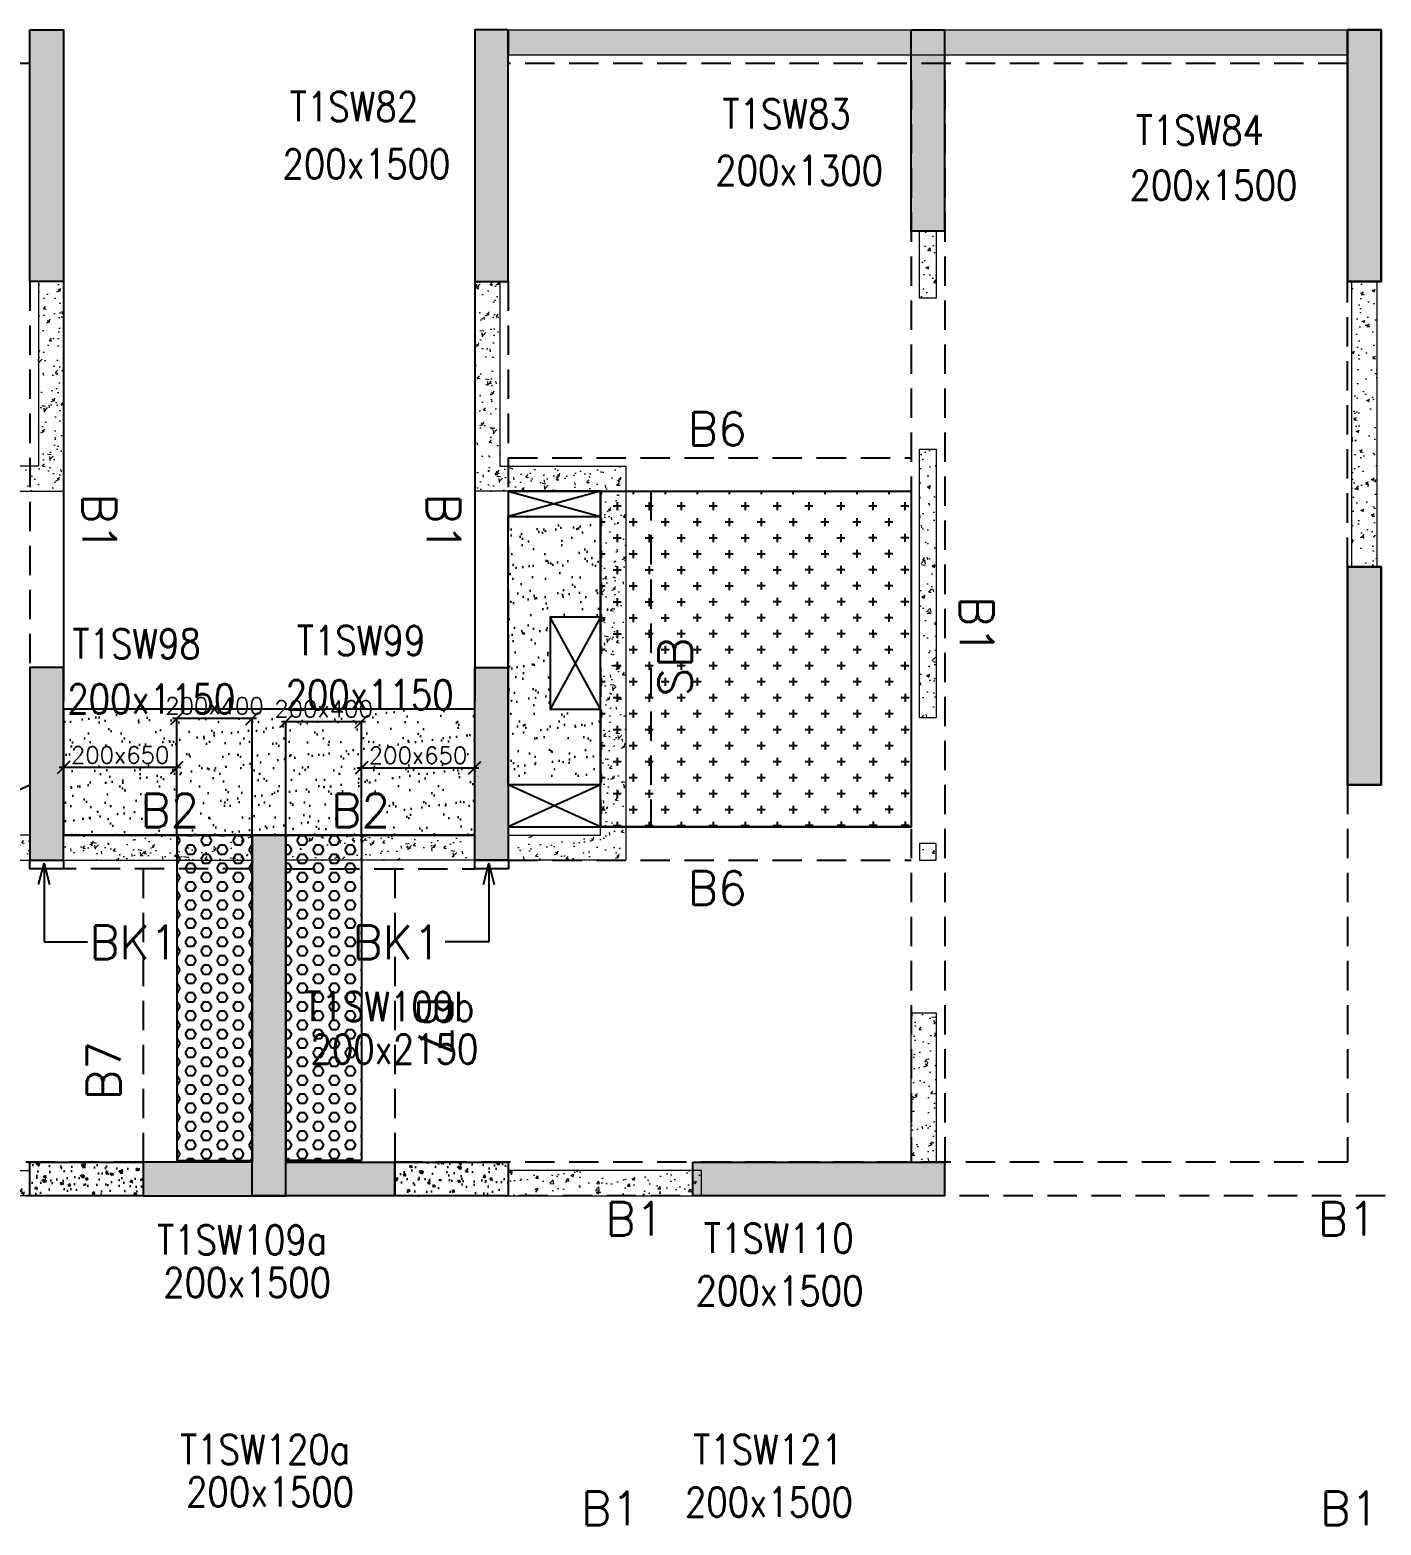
# Model space of a CAD drawing. Header units: millimetres. Extents: x 1078357 to 2594950, y -4969473 to -4636555.
# Drawn here: x 2215280 to 2223330, y -4667065 to -4658153 of the extents above; entities that cross this region are included whole.
import ezdxf

# ---------------------------------------------------------------- set-up
doc = ezdxf.new("R2010")
doc.units = ezdxf.units.MM
doc.header["$PDMODE"] = 35
for name, pattern in [('CONTINOUS', [0]), ('HIDDEN', [0.375, 0.25, -0.125]), ('New Retail block$0$CONTINOUS', [0])]:
    doc.linetypes.add(name, pattern=pattern)
doc.layers.get('0').update_dxf_attribs({"lineweight": 0})
doc.layers.get('Defpoints').update_dxf_attribs({"lineweight": 0})
for name, color, linetype, lineweight in [('A-_ANOTDIMA_D-', 6, 'Continuous', 13), ('COL. NO.', 30, 'Continuous', 25), ('COL. SIZE', 7, 'Continuous', 25), ('DIM', 9, 'Continuous', 25), ('HATCH', 8, 'Continuous', 30), ('RCC UPSTAND', 43, 'Continuous', 30), ('S-NON STR RCC WALL', 8, 'Continuous', 0)]:
    doc.layers.add(name, color=color, linetype=linetype, lineweight=lineweight)
for name, color, linetype in [('B-200x325', 201, 'HIDDEN'), ('B-200x375', 41, 'HIDDEN'), ('B-200x650', 241, 'HIDDEN'), ('B-300xSLAB THK.', 151, 'Continuous'), ('BK1-200x650', 241, 'HIDDEN'), ('DC BEAM NO.', 7, 'Continuous'), ('DROP SLAB', 8, 'Continuous'), ('NON STR. RCC WALL', 6, 'Continuous'), ('S-COLUMN_SHEAR WALL', 1, 'Continuous'), ('S-PROJECTION', 54, 'New Retail block$0$CONTINOUS'), ('SLAB FOLD', 8, 'Continuous')]:
    doc.layers.add(name, color=color, linetype=linetype)
doc.styles.add('Roman', font='romans')
doc.styles.add('ROMANS', font='romans.shx', dxfattribs={"width": 0.85})
doc.dimstyles.new('HARESH', dxfattribs={"dimtxt": 150, "dimasz": 75, "dimexe": 0, "dimexo": 0, "dimgap": 25, "dimtad": 1, "dimdec": 0, "dimdsep": 46, "dimtxsty": 'Roman', "dimblk": 'OBLIQUE', "dimcen": 225, "dimdle": 25, "dimclrd": 2, "dimclre": 2, "dimclrt": 7, "dimadec": 8, "dimazin": 1, "dimtfac": 1, "dimtdec": 0, "dimtmove": 0, "dimatfit": 0, "dimfxl": 1, "dimlwd": -1, "dimlwe": -1, "dimarcsym": 0})
pattern_1 = [(50, (-4174040.86, 23111537.25), (182.184669, -15.9390855), [19.05, -209.55]), (355, (-4174040.86, 23111537.25), (-35.2434214, 191.0568452), [15.24, -167.6405842]), (100.4514447, (-4174025.68, 23111535.92), (146.9412471, 175.1177519), [16.1900088, -178.0902446]), (46.1842, (-4174040.86, 23111588.05), (271.0790409, -42.042328), [28.575, -314.325]), (96.6355576, (-4174018.27, 23111584.54), (237.404134, 247.4261246), [24.2850231, -267.1356082]), (351.1841512, (-4174040.86, 23111588.05), (237.404134, 247.4261246), [22.859967, -251.459732]), (21, (-4174015.46, 23111575.35), (151.6143913, -102.2651982), [19.05, -209.55]), (326, (-4174015.46, 23111575.35), (61.8020283, 184.1879661), [15.24, -167.64]), (71.451445, (-4174002.83, 23111566.83), (213.4164193, 81.9227689), [16.1900088, -178.0899376]), (37.5, (-4174040.86, 23111537.25), (3.08860325, 84.55503887), [0, -165.608, 0, -170.18, 0, -168.275]), (7.5, (-4174040.86, 23111537.25), (66.8196625, 100.18057482), [0, -97.028, 0, -161.798, 0, -64.135]), (327.5, (-4174097.5, 23111537.25), (135.59059517, -5.728744), [0, -63.5, 0, -198.12, 0, -262.89]), (317.5, (-4174122.9, 23111537.25), (148.1291814, 25.42649103), [0, -82.55, 0, -131.572, 0, -186.69])]
pattern_2 = [(140, (-980045.37, -7202322.1), (12.550427, 143.4520365), [15, -165]), (85, (-980045.37, -7202322.1), (-150.438427, -27.7502667), [12, -132]), (190.4514445, (-980044.33, -7202310.14), (-137.887998, 115.7017693), [12.7480384, -140.2284224]), (136.1842, (-980085.37, -7202322.1), (33.103856, 213.448266), [22.5, -247.5]), (186.6356355, (-980082.61, -7202304.3), (-194.82372, 186.932389), [19.122068, -210.342752]), (81.184164, (-980085.37, -7202322.1), (-194.82372, 186.932389), [18, -198]), (111, (-980075.37, -7202302.1), (80.523778, 119.3814104), [15, -165]), (56, (-980075.37, -7202302.1), (-145.030009, 48.6630664), [12, -132]), (161.4514447, (-980068.66, -7202292.15), (-64.5062306, 168.0444753), [12.748038, -140.2284224]), (127.5, (-980045.37, -7202322.094), (-66.57877077, 2.43197106), [0, -130.4, 0, -134, 0, -132.5]), (97.5, (-980045.37, -7202322.094), (-78.8823424, 52.6139075), [0, -76.4, 0, -127.4, 0, -50.5]), (57.5, (-980045.37, -7202366.694), (4.51097435, 106.7644872), [0, -50, 0, -156, 0, -207]), (47.5, (-980045.37, -7202386.69), (-20.0209965, 116.6372339), [0, -65, 0, -103.6, 0, -147])]
pattern_3 = [(180, (2168054.783, -4476147.51), (-7e-15, -54.992613), [31.75, -63.5]), (300, (2168054.783, -4476147.51), (47.625, 27.496307), [31.75, -63.5]), (240, (2168023.033, -4476147.51), (47.625, -27.496307), [31.75, -63.5])]

# ---------------------------------------------------------------- blocks, each defined once
blk = doc.blocks.new('_Oblique')
at = {"color": 0, "linetype": 'ByBlock', "lineweight": -2}
blk.add_line((-0.5, -0.5), (0.5, 0.5), dxfattribs=at)
blk = doc.blocks.new('*D1600')
at = {"layer": 'Defpoints', "color": 0, "ltscale": 700, "transparency": 16777216}
for p in [(2216154.3, -4662257), (2216154.3, -4662952, 0), (2216604.4, -4662952, 0)]:
    blk.add_point(p, dxfattribs=at)
at = {"layer": 'DIM', "color": 2, "ltscale": 700, "transparency": 16777216}
for p, q in [((2216629.4, -4662257), (2216129.3, -4662257)), ((2216154.3, -4662952), (2216154.3, -4662257)), ((2216604.4, -4662952), (2216604.4, -4662257))]:
    blk.add_line(p, q, dxfattribs=at)
at = {"layer": 'DIM', "color": 2, "ltscale": 700, "transparency": 16777216, "xscale": 75, "yscale": 75, "zscale": 75, "rotation": 180}
blk.add_blockref('_Oblique', (2216154.3, -4662257), dxfattribs=at)
at = {"layer": 'DIM', "color": 2, "ltscale": 700, "transparency": 16777216, "xscale": 75, "yscale": 75, "zscale": 75}
blk.add_blockref('_Oblique', (2216604.4, -4662257), dxfattribs=at)
at = {"layer": 'DIM', "color": 7, "ltscale": 700, "transparency": 16777216, "insert": (2216379.4, -4662182), "char_height": 150, "attachment_point": 5, "style": 'Roman'}
blk.add_mtext('{\\H0.666667x;200x400}', dxfattribs=at)
blk = doc.blocks.new('*D1601')
at = {"layer": 'Defpoints', "color": 0, "ltscale": 700, "transparency": 16777216}
for p in [(2215479.6, -4662549.9), (2215479.6, -4662952, 0), (2216154.3, -4662952, 0)]:
    blk.add_point(p, dxfattribs=at)
at = {"layer": 'DIM', "color": 2, "ltscale": 700, "transparency": 16777216}
for p, q in [((2216179.3, -4662549.9), (2215454.6, -4662549.9)), ((2215479.6, -4662952), (2215479.6, -4662549.9)), ((2216154.3, -4662952), (2216154.3, -4662549.9))]:
    blk.add_line(p, q, dxfattribs=at)
at = {"layer": 'DIM', "color": 2, "ltscale": 700, "transparency": 16777216, "xscale": 75, "yscale": 75, "zscale": 75, "rotation": 180}
blk.add_blockref('_Oblique', (2215479.6, -4662549.9), dxfattribs=at)
at = {"layer": 'DIM', "color": 2, "ltscale": 700, "transparency": 16777216, "xscale": 75, "yscale": 75, "zscale": 75}
blk.add_blockref('_Oblique', (2216154.3, -4662549.9), dxfattribs=at)
at = {"layer": 'DIM', "color": 7, "ltscale": 700, "transparency": 16777216, "insert": (2215817, -4662474.9), "char_height": 150, "attachment_point": 5, "style": 'Roman'}
blk.add_mtext('{\\H0.666667x;200x650}', dxfattribs=at)
blk = doc.blocks.new('*D1602')
at = {"layer": 'Defpoints', "color": 0, "ltscale": 700, "transparency": 16777216}
for p in [(2217254.6, -4662275.2), (2216804.5, -4662952, 0), (2217254.6, -4662952, 0)]:
    blk.add_point(p, dxfattribs=at)
at = {"layer": 'DIM', "color": 2, "ltscale": 700, "transparency": 16777216}
for p, q in [((2216779.5, -4662275.2), (2217279.6, -4662275.2)), ((2216804.5, -4662952), (2216804.5, -4662275.2)), ((2217254.6, -4662952), (2217254.6, -4662275.2))]:
    blk.add_line(p, q, dxfattribs=at)
at = {"layer": 'DIM', "color": 2, "ltscale": 700, "transparency": 16777216, "xscale": 75, "yscale": 75, "zscale": 75, "rotation": 180}
blk.add_blockref('_Oblique', (2216804.5, -4662275.2), dxfattribs=at)
at = {"layer": 'DIM', "color": 2, "ltscale": 700, "transparency": 16777216, "xscale": 75, "yscale": 75, "zscale": 75}
blk.add_blockref('_Oblique', (2217254.6, -4662275.2), dxfattribs=at)
at = {"layer": 'DIM', "color": 7, "ltscale": 700, "transparency": 16777216, "insert": (2217029.5, -4662200.2), "char_height": 150, "attachment_point": 5, "style": 'Roman'}
blk.add_mtext('{\\H0.666667x;200x400}', dxfattribs=at)
blk = doc.blocks.new('*D1603')
at = {"layer": 'Defpoints', "color": 0, "ltscale": 700, "transparency": 16777216}
for p in [(2217929.5, -4662551.9), (2217254.6, -4662952, 0), (2217929.5, -4662952, 0)]:
    blk.add_point(p, dxfattribs=at)
at = {"layer": 'DIM', "color": 2, "ltscale": 700, "transparency": 16777216}
for p, q in [((2217229.6, -4662551.9), (2217954.5, -4662551.9)), ((2217254.6, -4662952), (2217254.6, -4662551.9)), ((2217929.5, -4662952), (2217929.5, -4662551.9))]:
    blk.add_line(p, q, dxfattribs=at)
at = {"layer": 'DIM', "color": 2, "ltscale": 700, "transparency": 16777216, "xscale": 75, "yscale": 75, "zscale": 75, "rotation": 180}
blk.add_blockref('_Oblique', (2217254.6, -4662551.9), dxfattribs=at)
at = {"layer": 'DIM', "color": 2, "ltscale": 700, "transparency": 16777216, "xscale": 75, "yscale": 75, "zscale": 75}
blk.add_blockref('_Oblique', (2217929.5, -4662551.9), dxfattribs=at)
at = {"layer": 'DIM', "color": 7, "ltscale": 700, "transparency": 16777216, "insert": (2217592, -4662476.9), "char_height": 150, "attachment_point": 5, "style": 'Roman'}
blk.add_mtext('{\\H0.666667x;200x650}', dxfattribs=at)
blk = doc.blocks.new('G$CD63B60BD')
at = {"layer": 'COL. NO.', "linetype": 'Continuous', "style": 'ROMANS', "width": 0.85}
for s, p in [('T1SW82', (51473.7, 15355.1, -320.4)), ('T1SW83', (54051.3, 15312.4, -320.4)), ('T1SW84', (56513, 15214, -320.4)), ('T1SW98', (50178.3, 12153.5, -320.4)), ('T1SW99', (51515.8, 12172.6, -320.4)), ('T1SW109b', (51560.1, 9990.9, -320.4)), ('T1SW109a', (50682.7, 8599.4, -320.4)), ('T1SW110', (53940.3, 8609.2, -320.4)), ('T1SW120a', (50819.1, 7351, -320.4)), ('T1SW121', (53876.8, 7350.6, -320.4))]:
    blk.add_text(s, height=175, dxfattribs=at).set_placement(p)
at = {"layer": 'COL. SIZE', "linetype": 'Continuous', "style": 'ROMANS', "width": 0.85}
for s, p in [('200x1500', (51429.5, 15013.4, -320.4)), ('200x1300', (54007.9, 14974.9, -320.4)), ('200x1500', (56476.2, 14886.5, -320.4)), ('200x1150', (50147.8, 11824.4, -320.4)), ('200x1150', (51448.7, 11849.2, -320.4)), ('200x2150', (51596.4, 9737.5, -320.4)), ('200x1500', (50719, 8346, -320.4)), ('200x1500', (53891.1, 8295.7, -320.4)), ('200x1500', (50855.3, 7097.7, -320.4)), ('200x1500', (53827.7, 7037.1, -320.4))]:
    blk.add_text(s, height=175, dxfattribs=at).set_placement(p)

msp = doc.modelspace()

# ---------------------------------------------------------------- hatches: boundary and pattern name
at = {"layer": 'DROP SLAB'}
h = msp.add_hatch(dxfattribs=at)
h.set_pattern_fill('CROSS', color=8, scale=15, angle=179.96921)
h.set_pattern_definition([(180.03079016, (-1099062.11, 9379553.9), (-95.1987999, -95.3011726), [47.625, -142.875]), (270.03079016, (-1099085.93, 9379577.7), (95.3011726, -95.1987999), [47.625, -142.875])])
h.paths.add_polyline_path([(2218679.6, -4660902.8), (2220529.6, -4660902.8), (2220529.6, -4662902.6), (2218679.6, -4662902.6)])
at = {"layer": 'HATCH'}
h = msp.add_hatch(dxfattribs=at)
h.set_pattern_fill('AR-SAND', color=8, scale=3, angle=179.97015)
h.set_pattern_definition([(37.47015413, (-2816753.36, 18697456.11), (-4.72361136, 146.8264517), [0, -115.824, 0, -129.54, 0, -123.825]), (7.4701541, (-2816753.36, 18697456.11), (134.9689868, 214.9772528), [0, -62.484, 0, -104.394, 0, -40.005]), (327.4701541, (-2816847.09, 18697456.16), (237.2979035, 0.3075449), [0, -38.1, 0, -137.16, 0, -179.07]), (317.4701541, (-2816847.09, 18697456.16), (229.1017424, 66.759465), [0, -19.05, 0, -89.916, 0, -102.87])])
h.paths.add_polyline_path([(2218129.6, -4661052.5), (2218679.6, -4661052.5), (2218679.6, -4661652.5), (2218379.6, -4661652.5), (2218379.6, -4662202.5), (2218679.6, -4662202.5), (2218679.6, -4662652.5), (2218129.6, -4662652.5)])
h = msp.add_hatch(dxfattribs=at)
h.set_pattern_fill('AR-SAND', color=8, scale=3, angle=179.97015)
h.set_pattern_definition([(37.4701541, (-1806328.33, 14013386.87), (-4.72361136, 146.8264517), [0, -115.824, 0, -129.54, 0, -123.825]), (7.4701541, (-1806328.33, 14013386.87), (134.9689868, 214.9772528), [0, -62.484, 0, -104.394, 0, -40.005]), (327.4701541, (-1806422.05, 14013386.92), (237.2979035, 0.3075449), [0, -38.1, 0, -137.16, 0, -179.07]), (317.4701541, (-1806422.05, 14013386.92), (229.1017424, 66.759465), [0, -19.05, 0, -89.916, 0, -102.87])])
h.paths.add_polyline_path([(2217929.6, -4662202.5), (2215479.6, -4662202.5), (2215479.9, -4662952.5), (2217929.9, -4662952.5)])
h = msp.add_hatch(dxfattribs=at)
h.set_pattern_fill('AR-SAND', color=8, scale=3, angle=179.97015)
h.set_pattern_definition([(37.4701541, (-1806328.23, 14013386.87), (-4.72361136, 146.8264517), [0, -115.824, 0, -129.54, 0, -123.825]), (7.4701541, (-1806328.23, 14013386.87), (134.9689868, 214.9772528), [0, -62.484, 0, -104.394, 0, -40.005]), (327.4701541, (-1806421.95, 14013386.92), (237.2979035, 0.3075449), [0, -38.1, 0, -137.16, 0, -179.07]), (317.4701541, (-1806421.95, 14013386.92), (229.1017424, 66.759465), [0, -19.05, 0, -89.916, 0, -102.87])])
h.paths.add_polyline_path([(2217930, -4662352.5), (2215480, -4662352.5), (2215480, -4662952.5), (2217930, -4662952.5)])
at = {"layer": 'RCC UPSTAND'}
h = msp.add_hatch(dxfattribs=at)
h.set_pattern_fill('AR-CONC', color=8, scale=20, angle=90)
h.set_pattern_definition(pattern_2)
h.paths.add_polyline_path([(2215279.6, -4664902.5), (2215954.6, -4664902.5), (2215954.6, -4665102.4), (2215279.6, -4665102.4)])
h = msp.add_hatch(dxfattribs=at)
h.set_pattern_fill('AR-CONC', color=8, scale=20, angle=90)
h.set_pattern_definition(pattern_2)
h.paths.add_polyline_path([(2217454.6, -4664902.4), (2218129.6, -4664902.4), (2218129.6, -4665102.4), (2217454.6, -4665102.4)])
at = {"layer": 'S-COLUMN_SHEAR WALL', "lineweight": 25}
h = msp.add_hatch(color=1, dxfattribs=at)
h.dxf.hatch_style = 1
h.paths.add_polyline_path([(2215279.6, -4658152.6), (2215479.6, -4658152.6), (2215479.6, -4659652.5), (2215279.6, -4659652.5)])
at = {"layer": 'S-COLUMN_SHEAR WALL', "lineweight": 25, "extrusion": (1.00316e-06, 1.91639e-11, 1)}
h = msp.add_hatch(color=1, dxfattribs=at)
h.dxf.hatch_style = 1
h.paths.add_polyline_path([(2218129.6, -4658152.6), (2217929.6, -4658152.6), (2217929.6, -4659652.5), (2218129.6, -4659652.5)])
at = {"layer": 'S-COLUMN_SHEAR WALL', "lineweight": 25}
h = msp.add_hatch(color=1, dxfattribs=at)
h.dxf.hatch_style = 1
h.paths.add_polyline_path([(2220529.6, -4659352.6), (2220729.6, -4659352.6), (2220729.6, -4658152.6), (2220529.6, -4658152.6)])
at = {"layer": 'S-COLUMN_SHEAR WALL', "lineweight": 25, "extrusion": (-1.00316e-06, 2.11765e-11, 1)}
h = msp.add_hatch(color=1, dxfattribs=at)
h.dxf.hatch_style = 1
h.paths.add_polyline_path([(2223129.6, -4658152.6), (2223329.6, -4658152.6), (2223329.6, -4659652.5), (2223129.6, -4659652.5)])
at = {"layer": 'S-COLUMN_SHEAR WALL', "lineweight": 25, "extrusion": (1.00316e-06, 1.91639e-11, 1)}
h = msp.add_hatch(color=1, dxfattribs=at)
h.dxf.hatch_style = 1
h.paths.add_polyline_path([(2223329.6, -4658152.6), (2223129.6, -4658152.6), (2223129.6, -4659652.5), (2223329.6, -4659652.5)])
at = {"layer": 'S-COLUMN_SHEAR WALL', "lineweight": 25, "extrusion": (-1.00316e-06, 2.11765e-11, 1)}
h = msp.add_hatch(color=1, dxfattribs=at)
h.dxf.hatch_style = 1
h.paths.add_polyline_path([(2223129.6, -4662652.5), (2223329.6, -4662652.5), (2223329.6, -4661352.5), (2223129.6, -4661352.5)])
at = {"layer": 'S-COLUMN_SHEAR WALL', "lineweight": 25, "extrusion": (1.00316e-06, 1.91639e-11, 1)}
h = msp.add_hatch(color=1, dxfattribs=at)
h.dxf.hatch_style = 1
h.paths.add_polyline_path([(2223329.6, -4662652.5), (2223129.6, -4662652.5), (2223129.6, -4661352.5), (2223329.6, -4661352.5)])
at = {"layer": 'S-COLUMN_SHEAR WALL', "lineweight": 25}
h = msp.add_hatch(color=1, dxfattribs=at)
h.dxf.hatch_style = 1
h.paths.add_polyline_path([(2215279.6, -4663102.6), (2215479.6, -4663102.6), (2215479.6, -4661952.6), (2215279.6, -4661952.6)])
at = {"layer": 'S-COLUMN_SHEAR WALL', "lineweight": 25, "extrusion": (1.00316e-06, 1.91639e-11, 1)}
h = msp.add_hatch(color=1, dxfattribs=at)
h.dxf.hatch_style = 1
h.paths.add_polyline_path([(2218129.6, -4663102.6), (2217929.6, -4663102.6), (2217929.6, -4661952.5), (2218129.6, -4661952.5)])
at = {"layer": 'S-COLUMN_SHEAR WALL', "lineweight": 25}
h = msp.add_hatch(color=1, dxfattribs=at)
h.dxf.hatch_style = 1
h.paths.add_polyline_path([(2216604.6, -4664902.6), (2215954.6, -4664902.6), (2215954.6, -4665102.6), (2216804.6, -4665102.6), (2216804.6, -4662952.6), (2216604.6, -4662952.6)])
at = {"layer": 'S-COLUMN_SHEAR WALL', "lineweight": 25, "extrusion": (1.00316e-06, 1.91639e-11, 1)}
h = msp.add_hatch(color=1, dxfattribs=at)
h.dxf.hatch_style = 1
h.paths.add_polyline_path([(2216804.6, -4664902.6), (2217454.6, -4664902.6), (2217454.6, -4665102.6), (2216604.6, -4665102.6), (2216604.6, -4662952.6), (2216804.6, -4662952.6)])
at = {"layer": 'S-COLUMN_SHEAR WALL', "lineweight": 25}
h = msp.add_hatch(color=1, dxfattribs=at)
h.dxf.hatch_style = 1
h.paths.add_polyline_path([(2219229.6, -4664902.5), (2220729.6, -4664902.5), (2220729.6, -4665102.5), (2219229.6, -4665102.5)])
at = {"layer": 'S-NON STR RCC WALL'}
h = msp.add_hatch(dxfattribs=at)
h.set_pattern_fill('AR-CONC', color=256, angle=180)
h.set_pattern_definition([(50, (-5271265.58, 27795556.43), (182.184669, -15.93908554), [19.05, -209.55]), (355, (-5271265.58, 27795556.43), (-35.2434214, 191.0568452), [15.24, -167.6405842]), (100.4514447, (-5271250.4, 27795555.1), (146.9412471, 175.1177519), [16.1900088, -178.0902446]), (46.1842, (-5271265.58, 27795607.23), (271.0790409, -42.042328), [28.575, -314.325]), (96.6355576, (-5271242.99, 27795603.73), (237.404134, 247.4261246), [24.2850231, -267.1356082]), (351.1841512, (-5271265.58, 27795607.23), (237.404134, 247.4261246), [22.859967, -251.459732]), (21, (-5271240.18, 27795594.53), (151.6143913, -102.2651982), [19.05, -209.55]), (326, (-5271240.18, 27795594.53), (61.8020283, 184.1879661), [15.24, -167.64]), (71.451445, (-5271227.54, 27795586.01), (213.4164193, 81.9227689), [16.1900088, -178.0899376]), (37.5, (-5271265.576, 27795556.434), (3.08860325, 84.55503887), [0, -165.608, 0, -170.18, 0, -168.275]), (7.5, (-5271265.58, 27795556.43), (66.8196625, 100.18057482), [0, -97.028, 0, -161.798, 0, -64.135]), (327.5, (-5271322.22, 27795556.434), (135.59059517, -5.72874399), [0, -63.5, 0, -198.12, 0, -262.89]), (317.5, (-5271347.62, 27795556.43), (148.1291814, 25.42649103), [0, -82.55, 0, -131.572, 0, -186.69])])
h.paths.add_polyline_path([(2218133, -4658152.5), (2223130, -4658152.5), (2223130, -4658302.5), (2218133, -4658302.5)])
h = msp.add_hatch(dxfattribs=at)
h.set_pattern_fill('AR-CONC', color=256, angle=180)
h.set_pattern_definition([(50, (2220642.86, -4892742.91), (182.18467, -15.93909), [19.05, -209.55]), (355, (2220642.86, -4892742.91), (-35.24342, 191.05685), [15.24, -167.64058]), (100.451445, (2220658.04, -4892744.24), (146.94125, 175.11775), [16.19001, -178.09024]), (46.1842, (2220642.86, -4892692.11), (271.07904, -42.04233), [28.575, -314.325]), (96.63556, (2220665.45, -4892695.62), (237.40413, 247.42612), [24.28502, -267.1356]), (351.18415, (2220642.86, -4892692.1), (237.40413, 247.42612), [22.85997, -251.45973]), (21, (2220668.26, -4892704.81), (151.61439, -102.2652), [19.05, -209.55]), (326, (2220668.26, -4892704.81), (61.80203, 184.18797), [15.24, -167.64]), (71.451445, (2220680.9, -4892713.33), (213.41642, 81.92277), [16.19001, -178.08994]), (37.5, (2220642.86, -4892742.91), (3.088603, 84.555039), [0, -165.608, 0, -170.18, 0, -168.275]), (7.5, (2220642.86, -4892742.91), (66.819663, 100.180575), [0, -97.028, 0, -161.798, 0, -64.135]), (327.5, (2220586.22, -4892742.91), (135.590595, -5.728744), [0, -63.5, 0, -198.12, 0, -262.89]), (317.5, (2220560.82, -4892742.91), (148.12918, 25.42649), [0, -82.55, 0, -131.572, 0, -186.69])])
h.paths.add_polyline_path([(2220580, -4659352.5), (2220680, -4659352.5), (2220680, -4659752.5), (2220580, -4659752.5)])
h = msp.add_hatch(dxfattribs=at)
h.set_pattern_fill('AR-CONC', color=256)
h.set_pattern_definition(pattern_1)
h.paths.add_polyline_path([(2214580, -4660752.5), (2214580, -4663102.5), (2215280, -4663102.5), (2215280, -4662952.5), (2214730, -4662952.5), (2214730, -4660902.5), (2215480, -4660902.5), (2215480, -4659652.5), (2215330, -4659652.5), (2215330, -4660752.5)])
h = msp.add_hatch(dxfattribs=at)
h.set_pattern_fill('AR-CONC', color=256, angle=180)
h.set_pattern_definition(pattern_1)
h.paths.add_polyline_path([(2218830, -4660752.5), (2218830, -4663102.5), (2218130, -4663102.5), (2218130, -4662952.5), (2218680, -4662952.5), (2218680, -4660902.5), (2217930, -4660902.5), (2217930, -4659652.5), (2218080, -4659652.5), (2218080, -4660752.5)])
at = {"layer": 'S-NON STR RCC WALL', "ltscale": 700}
h = msp.add_hatch(dxfattribs=at)
h.set_pattern_fill('AR-CONC', color=256)
h.set_pattern_definition([(50, (1090038.52, -208440.15), (182.184669, -15.9390855), [19.05, -209.55]), (355, (1090038.52, -208440.15), (-35.2434214, 191.056845), [15.24, -167.640584]), (100.4514447, (1090053.7, -208441.48), (146.941247, 175.117752), [16.190009, -178.0902446]), (46.1842, (1090038.52, -208389.35), (271.079041, -42.042328), [28.575, -314.325]), (96.6355576, (1090061.1, -208392.86), (237.404134, 247.426125), [24.285023, -267.135608]), (351.184151, (1090038.52, -208389.35), (237.404134, 247.426125), [22.859967, -251.459732]), (21, (1090063.92, -208402.05), (151.6143913, -102.265198), [19.05, -209.55]), (326, (1090063.92, -208402.05), (61.802028, 184.187966), [15.24, -167.64]), (71.451445, (1090076.56, -208410.57), (213.416419, 81.922769), [16.190009, -178.0899376]), (37.5, (1090038.52, -208440.15), (3.08860325, 84.5550389), [0, -165.608, 0, -170.18, 0, -168.275]), (7.5, (1090038.52, -208440.15), (66.8196625, 100.1805748), [0, -97.028, 0, -161.798, 0, -64.135]), (327.5, (1089981.88, -208440.15), (135.5905952, -5.728744), [0, -63.5, 0, -198.12, 0, -262.89]), (317.5, (1089956.48, -208440.15), (148.1291814, 25.426491), [0, -82.55, 0, -131.572, 0, -186.69])])
h.paths.add_polyline_path([(2223155, -4659652.5), (2223305, -4659652.5), (2223305, -4661352.5), (2223155, -4661352.5)])
at = {"layer": 'S-NON STR RCC WALL'}
h = msp.add_hatch(dxfattribs=at)
h.set_pattern_fill('AR-CONC', color=256, angle=180)
h.set_pattern_definition([(50, (3317867.57, -9576762.1), (182.184669, -15.9390855), [19.05, -209.55]), (355, (3317867.57, -9576762.1), (-35.2434214, 191.056845), [15.24, -167.640584]), (100.4514447, (3317882.76, -9576763.43), (146.941247, 175.117752), [16.190009, -178.0902446]), (46.1842, (3317867.57, -9576711.3), (271.079041, -42.042328), [28.575, -314.325]), (96.6355576, (3317890.16, -9576714.8), (237.404134, 247.426125), [24.285023, -267.135608]), (351.184151, (3317867.57, -9576711.3), (237.404134, 247.426125), [22.859967, -251.459732]), (21, (3317892.97, -9576724), (151.6143913, -102.265198), [19.05, -209.55]), (326, (3317892.97, -9576724), (61.802028, 184.187966), [15.24, -167.64]), (71.451445, (3317905.61, -9576732.52), (213.416419, 81.922769), [16.190009, -178.0899376]), (37.5, (3317867.575, -9576762.1), (3.08860325, 84.5550389), [0, -165.608, 0, -170.18, 0, -168.275]), (7.5, (3317867.575, -9576762.1), (66.8196625, 100.1805748), [0, -97.028, 0, -161.798, 0, -64.135]), (327.5, (3317810.93, -9576762.1), (135.5905952, -5.728744), [0, -63.5, 0, -198.12, 0, -262.89]), (317.5, (3317785.53, -9576762.1), (148.1291814, 25.426491), [0, -82.55, 0, -131.572, 0, -186.69])])
h.paths.add_polyline_path([(2220580, -4660652.5), (2220680, -4660652.5), (2220680, -4662252.5), (2220580, -4662252.5)])
h = msp.add_hatch(dxfattribs=at)
h.set_pattern_fill('AR-CONC', color=256)
h.set_pattern_definition(pattern_1)
h.paths.add_polyline_path([(2216605, -4662952.5), (2215480, -4662952.5), (2215480, -4663102.5), (2216605, -4663102.5)])
h = msp.add_hatch(dxfattribs=at)
h.set_pattern_fill('AR-CONC', color=256, angle=180)
h.set_pattern_definition(pattern_1)
h.paths.add_polyline_path([(2216805, -4662952.5), (2217930, -4662952.5), (2217930, -4663102.5), (2216805, -4663102.5)])
h = msp.add_hatch(dxfattribs=at)
h.set_pattern_fill('AR-CONC', color=256, angle=180)
h.set_pattern_definition([(50, (3317854.36, -9578126.76), (182.184669, -15.9390855), [19.05, -209.55]), (355, (3317854.36, -9578126.76), (-35.2434214, 191.056845), [15.24, -167.640584]), (100.4514447, (3317869.54, -9578128.1), (146.941247, 175.117752), [16.190009, -178.0902446]), (46.1842, (3317854.36, -9578075.96), (271.079041, -42.042328), [28.575, -314.325]), (96.6355576, (3317876.95, -9578079.47), (237.404134, 247.426125), [24.285023, -267.135608]), (351.184151, (3317854.36, -9578075.96), (237.404134, 247.426125), [22.859967, -251.459732]), (21, (3317879.76, -9578088.66), (151.6143913, -102.265198), [19.05, -209.55]), (326, (3317879.76, -9578088.66), (61.802028, 184.187966), [15.24, -167.64]), (71.451445, (3317892.4, -9578097.19), (213.416419, 81.922769), [16.190009, -178.0899376]), (37.5, (3317854.36, -9578126.765), (3.08860325, 84.5550389), [0, -165.608, 0, -170.18, 0, -168.275]), (7.5, (3317854.36, -9578126.765), (66.8196625, 100.1805748), [0, -97.028, 0, -161.798, 0, -64.135]), (327.5, (3317797.72, -9578126.765), (135.5905952, -5.728744), [0, -63.5, 0, -198.12, 0, -262.89]), (317.5, (3317772.32, -9578126.76), (148.1291814, 25.426491), [0, -82.55, 0, -131.572, 0, -186.69])])
h.paths.add_polyline_path([(2220580, -4663102.5), (2220680, -4663102.5), (2220680, -4663002.5), (2220580, -4663002.5)])
h = msp.add_hatch(dxfattribs=at)
h.set_pattern_fill('AR-CONC', color=256, angle=180)
h.set_pattern_definition([(50, (-5231005.32, 27795556.43), (182.184669, -15.93908554), [19.05, -209.55]), (355, (-5231005.32, 27795556.43), (-35.2434214, 191.0568452), [15.24, -167.6405842]), (100.4514447, (-5230990.14, 27795555.1), (146.9412471, 175.1177519), [16.1900088, -178.0902446]), (46.1842, (-5231005.32, 27795607.23), (271.0790409, -42.042328), [28.575, -314.325]), (96.6355576, (-5230982.73, 27795603.72), (237.404134, 247.4261246), [24.2850231, -267.1356082]), (351.1841512, (-5231005.32, 27795607.23), (237.404134, 247.4261246), [22.859967, -251.459732]), (21, (-5230979.92, 27795594.53), (151.6143913, -102.2651982), [19.05, -209.55]), (326, (-5230979.92, 27795594.53), (61.8020283, 184.1879661), [15.24, -167.64]), (71.451445, (-5230967.29, 27795586), (213.4164193, 81.9227689), [16.1900088, -178.0899376]), (37.5, (-5231005.32, 27795556.43), (3.08860325, 84.55503887), [0, -165.608, 0, -170.18, 0, -168.275]), (7.5, (-5231005.32, 27795556.43), (66.8196625, 100.18057482), [0, -97.028, 0, -161.798, 0, -64.135]), (327.5, (-5231061.964, 27795556.43), (135.59059517, -5.72874399), [0, -63.5, 0, -198.12, 0, -262.89]), (317.5, (-5231087.36, 27795556.43), (148.1291814, 25.42649103), [0, -82.55, 0, -131.572, 0, -186.69])])
h.paths.add_polyline_path([(2220530, -4664012.5), (2220680, -4664012.5), (2220680, -4664902.4), (2220530, -4664902.4)])
at = {"layer": 'S-NON STR RCC WALL', "ltscale": 700}
h = msp.add_hatch(dxfattribs=at)
h.set_pattern_fill('AR-CONC', color=256)
h.set_pattern_definition([(50, (1090038.52, -216990.2), (182.184669, -15.9390855), [19.05, -209.55]), (355, (1090038.52, -216990.2), (-35.2434214, 191.056845), [15.24, -167.640584]), (100.4514447, (1090053.7, -216991.53), (146.941247, 175.117752), [16.190009, -178.0902446]), (46.1842, (1090038.52, -216939.4), (271.079041, -42.042328), [28.575, -314.325]), (96.6355576, (1090061.1, -216942.9), (237.404134, 247.426125), [24.285023, -267.135608]), (351.184151, (1090038.52, -216939.4), (237.404134, 247.426125), [22.859967, -251.459732]), (21, (1090063.92, -216952.1), (151.6143913, -102.265198), [19.05, -209.55]), (326, (1090063.92, -216952.1), (61.802028, 184.187966), [15.24, -167.64]), (71.451445, (1090076.56, -216960.63), (213.416419, 81.922769), [16.190009, -178.0899376]), (37.5, (1090038.52, -216990.205), (3.08860325, 84.5550389), [0, -165.608, 0, -170.18, 0, -168.275]), (7.5, (1090038.52, -216990.205), (66.8196625, 100.1805748), [0, -97.028, 0, -161.798, 0, -64.135]), (327.5, (1089981.88, -216990.205), (135.5905952, -5.728744), [0, -63.5, 0, -198.12, 0, -262.89]), (317.5, (1089956.48, -216990.2), (148.1291814, 25.426491), [0, -82.55, 0, -131.572, 0, -186.69])])
h.paths.add_polyline_path([(2214130, -4664952.5), (2215280, -4664952.5), (2215280, -4665102.5), (2214130, -4665102.5)])
h = msp.add_hatch(dxfattribs=at)
h.set_pattern_fill('AR-CONC', color=256)
h.set_pattern_definition([(50, (2187263.24, -4901009.39), (182.18467, -15.93909), [19.05, -209.55]), (355, (2187263.24, -4901009.4), (-35.24342, 191.05685), [15.24, -167.64058]), (100.451445, (2187278.42, -4901010.72), (146.94125, 175.11775), [16.19001, -178.09024]), (46.1842, (2187263.24, -4900958.6), (271.07904, -42.04233), [28.575, -314.325]), (96.63556, (2187285.83, -4900962.1), (237.40413, 247.42612), [24.28502, -267.1356]), (351.18415, (2187263.24, -4900958.6), (237.40413, 247.42612), [22.85997, -251.45973]), (21, (2187288.64, -4900971.29), (151.61439, -102.2652), [19.05, -209.55]), (326, (2187288.64, -4900971.3), (61.80203, 184.18797), [15.24, -167.64]), (71.451445, (2187301.27, -4900979.81), (213.41642, 81.92277), [16.19001, -178.08994]), (37.5, (2187263.24, -4901009.39), (3.088603, 84.555039), [0, -165.608, 0, -170.18, 0, -168.275]), (7.5, (2187263.24, -4901009.39), (66.819663, 100.180575), [0, -97.028, 0, -161.798, 0, -64.135]), (327.5, (2187206.595, -4901009.39), (135.590595, -5.728744), [0, -63.5, 0, -198.12, 0, -262.89]), (317.5, (2187181.2, -4901009.39), (148.12918, 25.42649), [0, -82.55, 0, -131.572, 0, -186.69])])
h.paths.add_polyline_path([(2219280, -4664952.5), (2218130, -4664952.5), (2218130, -4665102.5), (2219280, -4665102.5)])
at = {"layer": 'SLAB FOLD', "ltscale": 1000}
h = msp.add_hatch(dxfattribs=at)
h.set_pattern_fill('HEX', color=8, scale=10, angle=180)
h.set_pattern_definition(pattern_3)
h.paths.add_polyline_path([(2216604.8, -4664891.9), (2216154.8, -4664891.9), (2216154.8, -4662952.6), (2216604.8, -4662952.6)])
h = msp.add_hatch(dxfattribs=at)
h.set_pattern_fill('HEX', color=8, scale=10, angle=180)
h.set_pattern_definition(pattern_3)
h.paths.add_polyline_path([(2216805.2, -4664891.9), (2217255.2, -4664891.9), (2217255.2, -4662952.6), (2216805.2, -4662952.6)])

# ---------------------------------------------------------------- linework, layer by layer
at = {"layer": 'B-200x325', "ltscale": 700}
for p, q in [((2218129.6, -4660702.8, 0), (2220529.6, -4660702.8, 0)), ((2218129.7, -4663102.6, 0), (2220529.6, -4663102.6, 0))]:
    msp.add_line(p, q, dxfattribs=at)
at = {"layer": 'B-200x325', "linetype": 'Continuous', "ltscale": 700}
for p, q in [((2218129.6, -4660902.8, 0), (2220529.6, -4660902.8, 0)), ((2218129.7, -4662902.6, 0), (2220529.6, -4662902.6, 0))]:
    msp.add_line(p, q, dxfattribs=at)
at = {"layer": 'B-200x375', "ltscale": 700}
for p, q in [((2215954.5, -4663152.6, 0), (2215954.5, -4664902.6, 0)), ((2217454.7, -4663152.6, 0), (2217454.7, -4664902.6, 0))]:
    msp.add_line(p, q, dxfattribs=at)
at = {"layer": 'B-200x375', "linetype": 'Continuous', "ltscale": 700}
for p, q in [((2216154.5, -4663152.6, 0), (2216154.5, -4664892, 0)), ((2217254.7, -4663152.6, 0), (2217254.7, -4664892, 0))]:
    msp.add_line(p, q, dxfattribs=at)
at = {"layer": 'B-200x650', "linetype": 'HIDDEN', "ltscale": 700}
for p, q in [((2215280, -4658352.5, 0), (2210280, -4658352.5, 0)), ((2223130, -4658352.5, 0), (2218130, -4658352.5, 0)), ((2220530, -4658452.6, 0), (2220530, -4664902.4, 0)), ((2220730, -4658452.6, 0), (2220730, -4664902.4, 0)), ((2215280, -4659652.5, 0), (2215280, -4662152.5, 0)), ((2218130, -4659652.5, 0), (2218130, -4662152.5, 0)), ((2223130, -4661352.5, 0), (2223130, -4659652.5, 0)), ((2223130, -4662652.6, 0), (2223130, -4664902.5, 0)), ((2216605, -4663152.5, 0), (2215480, -4663152.5, 0)), ((2216805, -4663152.5, 0), (2217930, -4663152.5, 0)), ((2215954.8, -4664902.4, 0), (2210280, -4664902.4, 0)), ((2223130, -4664902.4, 0), (2217454.8, -4664902.4, 0)), ((2215954.8, -4665102.4, 0), (2210280, -4665102.4, 0)), ((2229654.8, -4665102.4, 0), (2217454.8, -4665102.4, 0))]:
    msp.add_line(p, q, dxfattribs=at)
at = {"layer": 'B-200x650', "linetype": 'CONTINOUS', "ltscale": 700}
for p, q in [((2215480, -4659652.5, 0), (2215480, -4662152.5, 0)), ((2217930, -4659652.5, 0), (2217930, -4662152.5, 0)), ((2217930, -4662952.5, 0), (2215480, -4662952.5, 0))]:
    msp.add_line(p, q, dxfattribs=at)
at = {"layer": 'B-300xSLAB THK.', "linetype": 'HIDDEN', "ltscale": 700}
for p, q in [((2218679.5, -4660902.7, 0), (2218679.5, -4662902.5, 0)), ((2218979.5, -4660902.7, 0), (2218979.5, -4662902.5, 0))]:
    msp.add_line(p, q, dxfattribs=at)
at = {"layer": 'BK1-200x650', "linetype": 'Continuous', "ltscale": 700, "elevation": 0}
for points in [[(2215480.1, -4663152.8), (2215280.1, -4663152.8), (2215280.1, -4663102.6), (2215480.1, -4663102.6)], [(2218130.1, -4663152.8), (2217930, -4663152.8), (2217930, -4663102.6), (2218130.1, -4663102.6)]]:
    msp.add_lwpolyline(points, close=True, dxfattribs=at)
at = {"layer": 'DROP SLAB', "color": 3, "linetype": 'CONTINOUS', "ltscale": 500}
for p, q in [((2218129.6, -4660902.5), (2218679.6, -4661052.5, 0)), ((2218678.8, -4660902.7, 0), (2218129.6, -4661052.5, 0)), ((2218679.7, -4661652.5), (2218379.6, -4662202.5)), ((2218679.7, -4662202.5), (2218379.6, -4661652.5)), ((2214729.6, -4662902.5, 0), (2215279.6, -4662652.5)), ((2218679.6, -4662902.5, 0), (2218129.6, -4662652.5)), ((2218679.6, -4662652.5), (2218129.8, -4662902.5, 0))]:
    msp.add_line(p, q, dxfattribs=at)
at = {"layer": 'DROP SLAB', "color": 3, "linetype": 'CONTINOUS', "ltscale": 500, "elevation": 0}
for points in [[(2218679.6, -4660902.7), (2218129.6, -4660902.7), (2218129.6, -4661052.5), (2218679.6, -4661052.5)], [(2218679.6, -4660902.8), (2220529.6, -4660902.8), (2220529.6, -4662902.6), (2218679.6, -4662902.6)], [(2218679.6, -4661652.5), (2218379.6, -4661652.5), (2218379.6, -4662202.5), (2218679.6, -4662202.5)], [(2218679.6, -4662652.5), (2218129.8, -4662652.5), (2218129.8, -4662902.5), (2218679.6, -4662902.5)]]:
    msp.add_lwpolyline(points, close=True, dxfattribs=at)
at = {"layer": 'NON STR. RCC WALL', "elevation": 0}
for points in [[(2215279.6, -4664902.5), (2215954.6, -4664902.5), (2215954.6, -4665102.4), (2215279.6, -4665102.4)], [(2217454.6, -4664902.4), (2218129.6, -4664902.4), (2218129.6, -4665102.4), (2217454.6, -4665102.4)]]:
    msp.add_lwpolyline(points, close=True, dxfattribs=at)
at = {"layer": 'S-COLUMN_SHEAR WALL', "color": 1, "lineweight": 25, "elevation": 0}
for points in [[(2215279.6, -4658152.6), (2215479.6, -4658152.6), (2215479.6, -4659652.5), (2215279.6, -4659652.5)], [(2220529.6, -4658152.6), (2220729.6, -4658152.6), (2220729.6, -4659352.6), (2220529.6, -4659352.6)], [(2215279.6, -4663102.6), (2215479.6, -4663102.6), (2215479.6, -4661952.6), (2215279.6, -4661952.6)], [(2219229.6, -4664902.5), (2220729.6, -4664902.5), (2220729.6, -4665102.5), (2219229.6, -4665102.5)]]:
    msp.add_lwpolyline(points, close=True, dxfattribs=at)
at = {"layer": 'S-COLUMN_SHEAR WALL', "color": 1, "lineweight": 25, "extrusion": (1.00316e-06, 1.91639e-11, 1), "elevation": 2.2}
for points in [[(2218129.6, -4658152.6), (2217929.6, -4658152.6), (2217929.6, -4659652.5), (2218129.6, -4659652.5)], [(2223329.6, -4658152.6), (2223129.6, -4658152.6), (2223129.6, -4659652.5), (2223329.6, -4659652.5)], [(2223329.6, -4662652.5), (2223129.6, -4662652.5), (2223129.6, -4661352.5), (2223329.6, -4661352.5)], [(2218129.6, -4663102.6), (2217929.6, -4663102.6), (2217929.6, -4661952.5), (2218129.6, -4661952.5)]]:
    msp.add_lwpolyline(points, close=True, dxfattribs=at)
at = {"layer": 'S-COLUMN_SHEAR WALL', "color": 1, "lineweight": 25, "extrusion": (-1.00316e-06, 2.11765e-11, 1), "elevation": -2.2}
for points in [[(2223129.6, -4658152.6), (2223329.6, -4658152.6), (2223329.6, -4659652.5), (2223129.6, -4659652.5)], [(2223129.6, -4662652.5), (2223329.6, -4662652.5), (2223329.6, -4661352.5), (2223129.6, -4661352.5)]]:
    msp.add_lwpolyline(points, close=True, dxfattribs=at)
at = {"layer": 'S-COLUMN_SHEAR WALL', "color": 1, "lineweight": 25, "elevation": 0}
msp.add_lwpolyline([(2216604.6, -4664902.6), (2215954.6, -4664902.6), (2215954.6, -4665102.6), (2216804.6, -4665102.6), (2216804.6, -4662952.6), (2216604.6, -4662952.6), (2216604.6, -4664902.6)], dxfattribs=at)
at = {"layer": 'S-COLUMN_SHEAR WALL', "color": 1, "lineweight": 25, "extrusion": (1.00316e-06, 1.91639e-11, 1), "elevation": 2.2}
msp.add_lwpolyline([(2216804.6, -4664902.6), (2217454.6, -4664902.6), (2217454.6, -4665102.6), (2216604.6, -4665102.6), (2216604.6, -4662952.6), (2216804.6, -4662952.6), (2216804.6, -4664902.6)], dxfattribs=at)
at = {"layer": 'S-NON STR RCC WALL', "elevation": 0}
for points in [[(2218133, -4658152.5), (2223130, -4658152.5), (2223130, -4658302.5), (2218133, -4658302.5)], [(2220580, -4659352.5), (2220680, -4659352.5), (2220680, -4659752.5), (2220580, -4659752.5)], [(2214580, -4660752.5), (2214580, -4663102.5), (2215280, -4663102.5), (2215280, -4662952.5), (2214730, -4662952.5), (2214730, -4660902.5), (2215480, -4660902.5), (2215480, -4659652.5), (2215330, -4659652.5), (2215330, -4660752.5)], [(2218830, -4660752.5), (2218830, -4663102.5), (2218130, -4663102.5), (2218130, -4662952.5), (2218680, -4662952.5), (2218680, -4660902.5), (2217930, -4660902.5), (2217930, -4659652.5), (2218080, -4659652.5), (2218080, -4660752.5)], [(2216605, -4662952.5), (2215480, -4662952.5), (2215480, -4663102.5), (2216605, -4663102.5)], [(2216805, -4662952.5), (2217930, -4662952.5), (2217930, -4663102.5), (2216805, -4663102.5)]]:
    msp.add_lwpolyline(points, close=True, dxfattribs=at)
at = {"layer": 'S-NON STR RCC WALL', "ltscale": 700, "elevation": 0}
for points in [[(2223155, -4659652.5), (2223305, -4659652.5), (2223305, -4661352.5), (2223155, -4661352.5)], [(2220580, -4660652.5), (2220680, -4660652.5), (2220680, -4662252.5), (2220580, -4662252.5)], [(2220580, -4663102.5), (2220680, -4663102.5), (2220680, -4663002.5), (2220580, -4663002.5)], [(2220530, -4664012.5), (2220680, -4664012.5), (2220680, -4664902.4), (2220530, -4664902.4)], [(2214130, -4664952.5), (2215280, -4664952.5), (2215280, -4665102.5), (2214130, -4665102.5)], [(2219280, -4664952.5), (2218130, -4664952.5), (2218130, -4665102.5), (2219280, -4665102.5)]]:
    msp.add_lwpolyline(points, close=True, dxfattribs=at)
at = {"layer": 'S-PROJECTION', "elevation": 0}
msp.add_lwpolyline([(2217929.6, -4662202.5), (2215479.6, -4662202.5), (2215479.9, -4662952.5), (2217929.9, -4662952.5)], close=True, dxfattribs=at)
at = {"layer": 'SLAB FOLD', "color": 8, "ltscale": 1000, "elevation": 0}
msp.add_lwpolyline([(2218129.6, -4661052.5), (2218679.6, -4661052.5), (2218679.6, -4661652.5), (2218379.6, -4661652.5), (2218379.6, -4662202.5), (2218679.6, -4662202.5), (2218679.6, -4662652.5), (2218129.6, -4662652.5), (2218129.6, -4661052.5)], dxfattribs=at)
for points in [[(2216154.6, -4664891.9), (2216604.6, -4664891.9), (2216604.6, -4662952.6), (2216154.6, -4662952.6)], [(2217254.9, -4664891.9), (2216804.8, -4664891.9), (2216804.8, -4662952.6), (2217254.9, -4662952.6)]]:
    msp.add_lwpolyline(points, close=True, dxfattribs=at)

# ---------------------------------------------------------------- block references
at = {"layer": 'A-_ANOTDIMA_D-', "color": 2, "ltscale": 700}
msp.add_blockref('G$CD63B60BD', (2165354.6, -4674052.5, 0), dxfattribs=at)

# ---------------------------------------------------------------- texts
at = {"layer": 'B-200x325', "linetype": 'Continuous', "ltscale": 700, "style": 'ROMANS'}
for p in [(2219199.1, -4660630.7, -2.7), (2219199.1, -4663367.9, -2.7)]:
    msp.add_text('B6', height=200, rotation=359.99866, dxfattribs=at).set_placement(p)
at = {"layer": 'B-200x375', "linetype": 'Continuous', "ltscale": 700, "style": 'ROMANS'}
for rotation, p in [(269.99866, (2217594.7, -4663912, -2.7)), (90.00094, (2215819.7, -4664532.2, -2.7))]:
    msp.add_text('B7', height=200, rotation=rotation, dxfattribs=at).set_placement(p)
at = {"layer": 'B-200x650', "linetype": 'HIDDEN', "ltscale": 500, "style": 'ROMANS'}
for rotation, p in [(269.99906, (2215592.6, -4660914.7, -2.7)), (269.99906, (2217644, -4660914.7, -2.7)), (269.99906, (2220820.5, -4661527.5, -2.7)), (359.99906, (2218707.6, -4665339.7, -2.7)), (359.99906, (2222952.6, -4665339.7, -2.7)), (0.00094, (2218563.9, -4667065.3, -2.7)), (0.00094, (2222967.4, -4667065.3, -2.7))]:
    msp.add_text('B1', height=200, rotation=rotation, dxfattribs=at).set_placement(p)
at = {"layer": 'B-300xSLAB THK.', "linetype": 'Continuous', "ltscale": 700, "style": 'ROMANS'}
msp.add_text('SB', height=200, rotation=90.00094, dxfattribs=at).set_placement((2219224.2, -4662126.8, -2.7))
at = {"layer": 'BK1-200x650', "linetype": 'Continuous', "ltscale": 700, "style": 'ROMANS'}
for rotation, p in [(359.99906, (2215633.2, -4663691.6, -2.7)), (0.00094, (2217201.1, -4663691.7, -2.7))]:
    msp.add_text('BK1', height=200, rotation=rotation, dxfattribs=at).set_placement(p)
at = {"layer": 'DC BEAM NO.', "linetype": 'Continuous', "ltscale": 500, "style": 'ROMANS'}
for p in [(2215937.7, -4662905.4, -2.7), (2217074.4, -4662905.4, -2.7)]:
    msp.add_text('B2', height=200, dxfattribs=at).set_placement(p)

# ---------------------------------------------------------------- dimensions: what is measured, and where the dimension line sits
at = {"layer": 'DIM', "ltscale": 700}
for base, p1, p2, picture, middle in [((2216154.3, -4662257, 0), (2216604.4, -4662952, 0), (2216154.3, -4662952, 0), '*D1600', (2216379.4, -4662257, 0)), ((2217254.6, -4662275.2, 0), (2216804.5, -4662952, 0), (2217254.6, -4662952, 0), '*D1602', (2217029.5, -4662275.2, 0))]:
    dim = msp.add_linear_dim(base=base, p1=p1, p2=p2, text='{\\H0.666667x;200x400}', dimstyle='HARESH', override={"dimtxsty": 'Roman'}, dxfattribs=at)
    dim.commit()
    dim.dimension.update_dxf_attribs({"geometry": picture, "text_midpoint": middle, "dimtype": 160})
for base, p1, p2, picture, middle in [((2215479.6, -4662549.9, 0), (2216154.3, -4662952, 0), (2215479.6, -4662952, 0), '*D1601', (2215817, -4662474.9, 0)), ((2217929.5, -4662551.9, 0), (2217254.6, -4662952, 0), (2217929.5, -4662952, 0), '*D1603', (2217592, -4662476.9, 0))]:
    dim = msp.add_linear_dim(base=base, p1=p1, p2=p2, text='{\\H0.666667x;200x650}', dimstyle='HARESH', override={"dimtxsty": 'Roman', "dimtmove": 1}, dxfattribs=at)
    dim.commit()
    dim.dimension.update_dxf_attribs({"geometry": picture, "text_midpoint": middle})

# ---------------------------------------------------------------- leaders
at = {"layer": 'BK1-200x650', "linetype": 'Continuous', "ltscale": 700}
for points in [[(2215363.6, -4663122.4, 0), (2215363.6, -4663589.4, 0), (2215622.4, -4663589.4, 0)], [(2218013.6, -4663122.4, 0), (2218013.6, -4663589.4, 0), (2217754.7, -4663589.4, 0)]]:
    msp.add_leader(points, dimstyle='HARESH', override={"dimasz": 125, "dimgap": 25, "dimtad": 0, "dimldrblk": 'Open30'}, dxfattribs=at)

doc.saveas('drawing.dxf')
